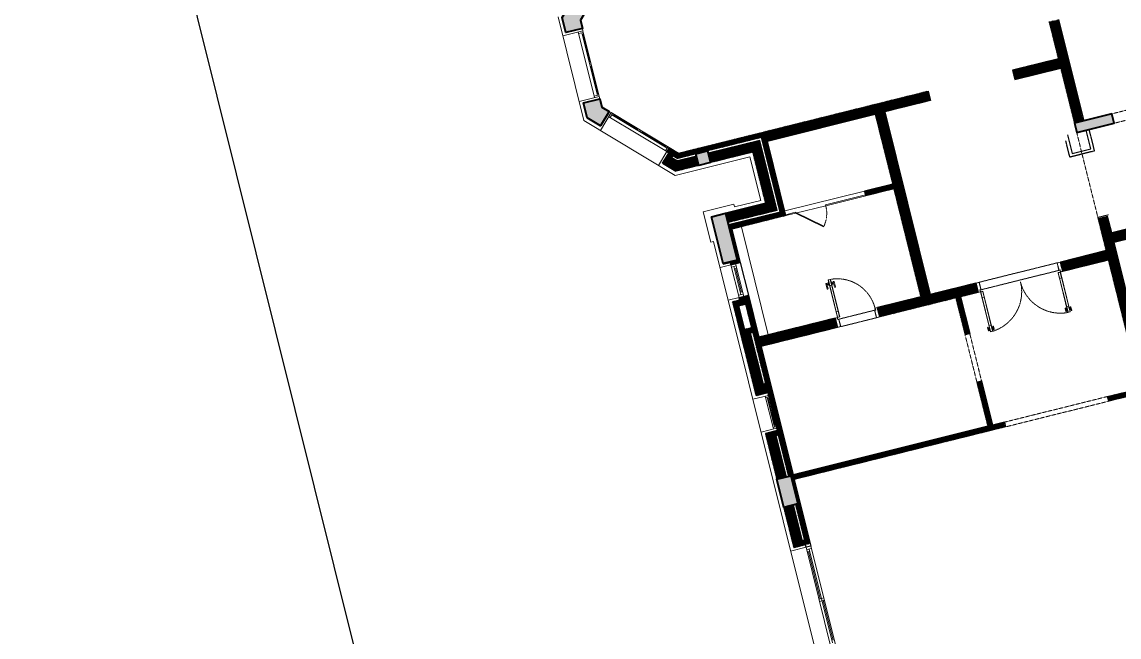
# Model space of a CAD drawing. Header units: inches. Extents: x -207898 to 3408902, y 497526 to 4632928.
# Drawn here: x 3349838 to 3372523, y 4590185 to 4602905 of the extents above; entities that cross this region are included whole.
import ezdxf

# ---------------------------------------------------------------- set-up
doc = ezdxf.new("R2010")
doc.units = ezdxf.units.IN
doc.header["$MEASUREMENT"] = 0
for name, pattern in [('xref grd floor$0$CENTER', [2, 1.25, -0.25, 0.25, -0.25]), ('xref grd floor$0$HIDDEN', [0.375, 0.25, -0.125]), ('xref grd floor$0$HIDDEN2', [0.1875, 0.125, -0.0625]), ('xref grd floor$0$XREF-V2-GF_COLS$0$HIDDEN2', [0.1875, 0.125, -0.0625])]:
    doc.linetypes.add(name, pattern=pattern)
for name, color, linetype, lineweight in [('1', 1, 'Continuous', 50), ('xref grd floor$0$A-DOOR', 134, 'Continuous', 18), ('xref grd floor$0$A-FLOR-FIXT', 8, 'Continuous', 9), ('xref grd floor$0$A-FLOR-HIDN', 252, 'xref grd floor$0$HIDDEN', 0), ('xref grd floor$0$A-FLOR-TILE', 8, 'Continuous', 9), ('xref grd floor$0$A-GLAZ', 134, 'Continuous', 18), ('xref grd floor$0$A-WALL-TILE', 8, 'Continuous', 9), ('xref grd floor$0$Marble', 6, 'Continuous', 0), ('xref grd floor$0$XREF-V2-GF_COLS$0$A-COLS', 5, 'Continuous', 40), ('xref grd floor$0$XREF-V2-GF_COLS$0$A-COLS-PATT', 253, 'Continuous', 20)]:
    doc.layers.add(name, color=color, linetype=linetype, lineweight=lineweight)
for name, color, linetype in [('xref grd floor$0$A-WALL', 7, 'Continuous'), ('xref grd floor$0$CQ Wall hatch_CHB', 8, 'Continuous'), ('xref grd floor$0$gypsum', 31, 'Continuous'), ('xref grd floor$0$walls', 7, 'Continuous')]:
    doc.layers.add(name, color=color, linetype=linetype)
pattern_1 = [(45, (20869.716, 76050.643), (-13.258252, 13.258252), [])]

# ---------------------------------------------------------------- blocks, each defined once
blk = doc.blocks.new('*U57')
for p, q in [((350, 1000), (350, 200)), ((400, 1000), (350, 1000)), ((350, 1000), (400, 1000)), ((354, 996), (354, 204)), ((354, 996), (396, 996)), ((396, 204), (396, 996)), ((400, 200), (400, 1000)), ((400, 1000), (400, 1000)), ((354, 876), (396, 876)), ((350, 200), (400, 200))]:
    blk.add_line(p, q)
at = {"color": 253, "linetype": 'xref grd floor$0$HIDDEN2'}
for p, q in [((380, 160), (-380, 160)), ((-380, 0), (380, 0))]:
    blk.add_line(p, q, dxfattribs=at)
for points in [[(305, 936), (305, 824, -0.414214), (301, 820), (289, 820, -0.414214), (285, 824), (285, 936, -0.414214), (289, 940), (301, 940, -0.414214)], [(445, 936), (445, 824, 0.414214), (449, 820), (461, 820, 0.414214), (465, 824), (465, 936, 0.414214), (461, 940), (449, 940, 0.414214)]]:
    blk.add_lwpolyline(points, format="xyb", close=True)
for points in [[(331, 925), (305, 925), (305, 905), (331, 905)], [(337, 940), (332, 940), (332, 890), (337, 890)], [(350, 950), (350, 880), (340, 890), (340, 940)], [(400, 950), (400, 880), (410, 890), (410, 940)], [(413, 940), (418, 940), (418, 890), (413, 890)], [(419, 925), (445, 925), (445, 905), (419, 905)], [(-450, 200), (-400, 200), (-400, 160), (-380, 160), (-380, 0), (-450, 0)], [(-446, 196), (-404, 196), (-404, 156), (-384, 156), (-384, 4), (-446, 4)], [(450, 200), (400, 200), (400, 160), (380, 160), (380, 0), (450, 0)], [(446, 196), (404, 196), (404, 156), (384, 156), (384, 4), (446, 4)]]:
    blk.add_lwpolyline(points, close=True)
at = {"flags": 128}
for points in [[(396, 876), (354, 876), (354, 996), (396, 996)], [(396, 204), (354, 204), (354, 324), (396, 324)]]:
    blk.add_lwpolyline(points, close=True, dxfattribs=at)
at = {"linetype": 'xref grd floor$0$CENTER', "ltscale": 0.4}
blk.add_arc((402, 199), 802, 93.7386, 179.9566, dxfattribs=at)
blk = doc.blocks.new('*U55')
for p, q in [((-873, 1028), (-873, 948)), ((-869, 1008), (-859, 1008)), ((-869, 1008), (-869, 968)), ((-869, 968), (-859, 968)), ((-859, 1008), (-859, 968)), ((-855, 1008), (-850, 1008)), ((-855, 1008), (-855, 968)), ((-855, 968), (-850, 968)), ((-800, 1050), (-850, 1050)), ((-850, 1050), (-800, 1050)), ((-850, 200), (-850, 1050)), ((-804, 1046), (-846, 1046)), ((-846, 204), (-846, 1046)), ((-804, 926), (-846, 926)), ((-804, 1046), (-804, 204)), ((-800, 1050), (-800, 200)), ((-795, 1008), (-800, 1008)), ((-795, 968), (-800, 968)), ((-795, 1008), (-795, 968)), ((-781, 1008), (-791, 1008)), ((-791, 1008), (-791, 968)), ((-781, 968), (-791, 968)), ((-781, 1008), (-781, 968)), ((-777, 1028), (-777, 948)), ((777, 1028), (777, 948)), ((781, 1008), (781, 968)), ((781, 1008), (791, 1008)), ((781, 968), (791, 968)), ((791, 1008), (791, 968)), ((795, 1008), (795, 968)), ((795, 1008), (800, 1008)), ((795, 968), (800, 968)), ((800, 1050), (800, 200)), ((850, 1050), (800, 1050)), ((800, 1050), (850, 1050)), ((804, 1046), (804, 204)), ((804, 1046), (846, 1046)), ((804, 926), (846, 926)), ((846, 204), (846, 1046)), ((850, 200), (850, 1050)), ((855, 1008), (850, 1008)), ((855, 968), (850, 968)), ((855, 1008), (855, 968)), ((869, 1008), (859, 1008)), ((859, 1008), (859, 968)), ((869, 968), (859, 968)), ((869, 1008), (869, 968)), ((873, 1028), (873, 948)), ((-800, 200), (-850, 200)), ((800, 200), (850, 200))]:
    blk.add_line(p, q)
at = {"color": 253, "linetype": 'xref grd floor$0$HIDDEN2'}
for p, q in [((-830, 160), (830, 160)), ((830, 0), (-830, 0))]:
    blk.add_line(p, q, dxfattribs=at)
for points in [[(-888, 1020), (-888, 956)], [(-878, 1026), (-878, 949)], [(-772, 1026), (-772, 949)], [(-762, 1020), (-762, 956)], [(762, 1020), (762, 956)], [(772, 1026), (772, 949)], [(878, 1026), (878, 949)], [(888, 1020), (888, 956)]]:
    blk.add_lwpolyline(points)
for points in [[(-873, 1028), (-873, 948, -2.191511)], [(-777, 1028), (-777, 948, 2.191511)], [(777, 1028), (777, 948, -2.191511)], [(873, 1028), (873, 948, 2.191511)]]:
    blk.add_lwpolyline(points, format="xyb")
at = {"flags": 128}
for points in [[(-846, 926), (-804, 926), (-804, 1046), (-846, 1046)], [(846, 926), (804, 926), (804, 1046), (846, 1046)], [(-846, 204), (-804, 204), (-804, 324), (-846, 324)], [(846, 204), (804, 204), (804, 324), (846, 324)]]:
    blk.add_lwpolyline(points, close=True, dxfattribs=at)
for points in [[(-900, 200), (-850, 200), (-850, 160), (-830, 160), (-830, 0), (-900, 0)], [(-896, 196), (-854, 196), (-854, 156), (-834, 156), (-834, 4), (-896, 4)], [(900, 200), (850, 200), (850, 160), (830, 160), (830, 0), (900, 0)], [(896, 196), (854, 196), (854, 156), (834, 156), (834, 4), (896, 4)]]:
    blk.add_lwpolyline(points, close=True)
for centre, start, end in [((-861, 988), 106.2602, 129.7918), ((-861, 988), 230.2082, 253.7398), ((-789, 988), 50.2082, 73.7398), ((-789, 988), 286.2602, 309.7918), ((789, 988), 106.2602, 129.7918), ((789, 988), 230.2082, 253.7398), ((861, 988), 50.2082, 73.7398), ((861, 988), 286.2602, 309.7918)]:
    blk.add_arc(centre, 41.7, start, end)
at = {"linetype": 'xref grd floor$0$CENTER', "ltscale": 0.4}
for centre, start, end in [((-853, 199), 0.0777, 86.4509), ((853, 199), 93.5491, 179.9223)]:
    blk.add_arc(centre, 853, start, end, dxfattribs=at)
blk = doc.blocks.new('xref grd floor$0$XREF-V2-GF_COLS')
at = {"layer": 'xref grd floor$0$XREF-V2-GF_COLS$0$A-COLS-PATT'}
for points in [[(252297, 489761), (252637, 489846), (252595, 490015), (252685, 490165), (252385, 490345), (252220, 490071)], [(253010, 487830), (253191, 488130), (253041, 488220), (252999, 488390), (252659, 488305), (252736, 487995)], [(262811, 487887), (262859, 487692), (263635, 487886), (263587, 488080)], [(255225, 487313), (254982, 487253), (255043, 487010), (255285, 487070)]]:
    blk.add_hatch(color=256, dxfattribs=at).paths.add_polyline_path(points)
h = blk.add_hatch(color=256, dxfattribs=at)
h.paths.add_polyline_path([(257093, 480013), (256801, 479940), (256657, 480523), (256948, 480595)])
h.paths.add_polyline_path([(255306, 485952), (255597, 486025), (255838, 485054), (255547, 484982)])
at = {"layer": 'xref grd floor$0$XREF-V2-GF_COLS$0$A-COLS'}
for points in [[(252220, 490071), (252385, 490345), (252685, 490165), (252595, 490015), (252637, 489846), (252297, 489761), (252220, 490071)], [(252220, 490071), (252385, 490345), (252685, 490165), (252595, 490015), (252637, 489846), (252297, 489761), (252220, 490071)], [(252736, 487995), (252659, 488305), (252999, 488390), (253041, 488220), (253191, 488130), (253010, 487830), (252736, 487995)], [(252736, 487995), (252659, 488305), (252999, 488390), (253041, 488220), (253191, 488130), (253010, 487830), (252736, 487995)], [(262811, 487887), (262859, 487692), (263635, 487886), (263587, 488080)], [(262811, 487887), (262859, 487692), (263635, 487886), (263587, 488080)], [(254982, 487253), (255225, 487313), (255285, 487070), (255043, 487010)], [(254982, 487253), (255225, 487313), (255285, 487070), (255043, 487010)], [(255306, 485952), (255597, 486025), (255838, 485054), (255547, 484982)], [(255306, 485952), (255597, 486025), (255838, 485054), (255547, 484982)], [(257093, 480013), (256801, 479940), (256657, 480523), (256948, 480595)], [(257093, 480013), (256801, 479940), (256657, 480523), (256948, 480595)]]:
    blk.add_lwpolyline(points, close=True, dxfattribs=at)
blk = doc.blocks.new('xref grd floor$0$stonecladding')
at = {"layer": 'xref grd floor$0$A-WALL-TILE'}
for p, q in [((7240, 29380), (7240, 31586)), ((8800, 27821, 0), (7240, 29380)), ((10390, 27821, 0), (8800, 27821, 0)), ((10390, 26891, 0), (10390, 27821, 0)), ((9180, 26951, 0), (9830, 26951, 0)), ((9180, 26301, 0), (9180, 26951, 0)), ((9830, 26891, 0), (9830, 26951, 0)), ((9830, 26891, 0), (10390, 26891, 0)), ((9180, 26301, 0), (9240, 26301, 0)), ((9240, 16186, 0), (9240, 26301, 0))]:
    blk.add_line(p, q, dxfattribs=at)
blk = doc.blocks.new('mak ground floor plan')
at = {"layer": 'xref grd floor$0$CQ Wall hatch_CHB'}
h = blk.add_hatch(dxfattribs=at)
h.set_pattern_fill('ANSI31,_O', color=8, scale=150)
h.set_pattern_definition(pattern_1)
h.paths.add_polyline_path([(38140, 105084), (37940, 105084), (37940, 104301), (36965, 104301), (36965, 104101), (37940, 104101), (37940, 102926), (38140, 102926)])
h = blk.add_hatch(dxfattribs=at)
h.set_pattern_fill('ANSI31,_O', color=8, scale=150)
h.set_pattern_definition(pattern_1)
h.paths.add_polyline_path([(35165, 104301), (29848, 104301), (29724, 104425), (29689, 104460), (29618, 104390), (29653, 104354), (29477, 104177), (29703, 103951), (30190, 103951), (30190, 104151), (29786, 104151), (29689, 104248), (29724, 104283), (29806, 104201), (30190, 104201), (30440, 104201), (31590, 104201), (31590, 102611), (30490, 102611), (30490, 101861), (30340, 101861), (30340, 101801), (30540, 101801), (30540, 102511), (31690, 102511), (31690, 104101), (33990, 104101), (33990, 102611), (33390, 102611), (33390, 102511), (33990, 102511), (33990, 100210), (33065, 100210), (33065, 100010), (34690, 100010), (34690, 99229), (34790, 99229), (34790, 100010), (35165, 100010), (35165, 100210), (34190, 100210), (34190, 104101), (35165, 104101)])
h = blk.add_hatch(dxfattribs=at)
h.set_pattern_fill('ANSI31,_O', color=8, scale=150)
h.set_pattern_definition(pattern_1)
h.paths.add_polyline_path([(31540, 104151), (30440, 104151), (30440, 103951), (31340, 103951), (31340, 102861), (30490, 102861), (30490, 102661), (31540, 102661)])
h = blk.add_hatch(dxfattribs=at)
h.set_pattern_fill('ANSI31,_O', color=8, scale=150)
h.set_pattern_definition(pattern_1)
h.paths.add_polyline_path([(32165, 100210), (30540, 100210), (30540, 100210), (30540, 101051), (30540, 101101), (30340, 101101), (30340, 101051), (30190, 101051), (30190, 99043), (30440, 99043), (30440, 98243), (30540, 98243), (30540, 99043), (30540, 100010), (32165, 100010)])
h.paths.add_polyline_path([(30440, 99243), (30390, 99243), (30390, 100336), (30440, 100336)], flags=16)
h.paths.add_polyline_path([(30440, 100436), (30290, 100436), (30290, 100936), (30440, 100936)], flags=16)
h = blk.add_hatch(dxfattribs=at)
h.set_pattern_fill('ANSI31,_O', color=8, scale=150)
h.set_pattern_definition(pattern_1)
h.paths.add_polyline_path([(41990, 100502, 0.093719), (42051, 100634, 1.049789), (41786, 100686, -0.378081), (41619, 100538), (38140, 100538), (38140, 100888), (37940, 100888), (37940, 100210), (36965, 100210), (36965, 100010), (37940, 100010), (37940, 97338), (38140, 97338, -0.093152), (38390, 98581, -0.010487), (38455, 98756, -0.053013), (38789, 99400, -0.02778), (38957, 99626, -0.182534), (39923, 100290, -0.067117), (40316, 100337), (41690, 100338, 0.161368)])
h.paths.add_polyline_path([(39503, 100338, 0.06022), (39097, 100058, 0.067994), (38609, 99490, 0.063755), (38194, 98627, 0.00902), (38140, 98450), (38140, 100338)], flags=16)
h = blk.add_hatch(dxfattribs=at)
h.set_pattern_fill('ANSI31,_O', color=8, scale=150)
h.set_pattern_definition(pattern_1)
h.paths.add_polyline_path([(35042, 97276), (34790, 97276), (34790, 98218), (34690, 98218), (34690, 97276), (30540, 97276), (30540, 98243), (30190, 98243), (30190, 97266), (30390, 97266), (30390, 98143), (30440, 98143), (30440, 97266), (30490, 97266), (30490, 96666), (30440, 96666), (30440, 95906), (30390, 95906), (30390, 96666), (30190, 96666), (30190, 95806), (30540, 95806), (30540, 97176), (35042, 97176)])
h = blk.add_hatch(dxfattribs=at)
h.set_pattern_fill('ANSI31,_O', color=8, scale=150)
h.set_pattern_definition([(45, (20869.716, 76050.643), (-13.258252, 13.258252), [])])
h.paths.add_polyline_path([(37242, 97276), (37940, 97276), (37940, 97176), (37242, 97176)])
at = {"layer": 'Defpoints'}
blk.add_lwpolyline([(69270, 124451), (20870, 124451), (20870, 76051), (69270, 76051)], close=True, dxfattribs=at)
blk.add_lwpolyline([(69270, 124451), (20870, 124451), (20870, 76051), (69270, 76051)], close=True, dxfattribs=at)
at = {"layer": 'xref grd floor$0$A-DOOR'}
for p, q in [((30390, 101701, 0), (30440, 101701, 0)), ((30390, 101701, 0), (30440, 101701, 0)), ((30390, 101701, 0), (30440, 101701, 0)), ((30415, 101701, 0), (30415, 101201, 0)), ((30415, 101701, 0), (30415, 101201, 0)), ((30415, 101701, 0), (30415, 101201, 0)), ((30390, 101201, 0), (30440, 101201, 0)), ((30390, 101201, 0), (30440, 101201, 0)), ((30390, 101201, 0), (30440, 101201, 0))]:
    blk.add_line(p, q, dxfattribs=at)
for points in [[(30340, 101801), (30440, 101801), (30440, 101101), (30340, 101101)], [(30340, 101801), (30440, 101801), (30440, 101751), (30340, 101751)], [(30340, 101801), (30440, 101801), (30440, 101101), (30340, 101101)], [(30340, 101801), (30440, 101801), (30440, 101751), (30340, 101751)], [(30340, 101801), (30440, 101801), (30440, 101101), (30340, 101101)], [(30340, 101801), (30440, 101801), (30440, 101751), (30340, 101751)], [(30390, 101751), (30440, 101751), (30440, 101151), (30390, 101151)], [(30390, 101751), (30440, 101751), (30440, 101151), (30390, 101151)], [(30390, 101751), (30440, 101751), (30440, 101151), (30390, 101151)], [(30340, 101101), (30440, 101101), (30440, 101151), (30340, 101151)], [(30340, 101101), (30440, 101101), (30440, 101151), (30340, 101151)], [(30340, 101101), (30440, 101101), (30440, 101151), (30340, 101151)]]:
    blk.add_lwpolyline(points, close=True, dxfattribs=at)
at = {"layer": 'xref grd floor$0$A-FLOR-FIXT', "lineweight": 0}
blk.add_line((30740, 100210), (30740, 102511), dxfattribs=at)
blk.add_line((30740, 100210), (30740, 102511), dxfattribs=at)
blk.add_line((30740, 100210), (30740, 102511), dxfattribs=at)
blk.add_lwpolyline([(31690, 102531), (31894, 102531), (31894, 102511), (31690, 102511)], close=True, dxfattribs=at)
blk.add_lwpolyline([(31690, 102531), (31894, 102531), (31894, 102511), (31690, 102511)], close=True, dxfattribs=at)
blk.add_lwpolyline([(31690, 102531), (31894, 102531), (31894, 102511), (31690, 102511)], close=True, dxfattribs=at)
for points in [[(31907, 102527), (32402, 102113), (32389, 102098), (31894, 102511), (31907, 102527)], [(31907, 102527), (32402, 102113), (32389, 102098), (31894, 102511), (31907, 102527)], [(31907, 102527), (32402, 102113), (32389, 102098), (31894, 102511), (31907, 102527)], [(33390, 102511), (32539, 102511), (32539, 102531), (33390, 102531)], [(33390, 102511), (32539, 102511), (32539, 102531), (33390, 102531)], [(33390, 102511), (32539, 102511), (32539, 102531), (33390, 102531)]]:
    blk.add_lwpolyline(points, dxfattribs=at)
at = {"layer": 'xref grd floor$0$A-FLOR-FIXT', "color": 8, "linetype": 'xref grd floor$0$HIDDEN', "lineweight": 0, "ltscale": 0.2}
blk.add_arc((31887, 102511), 652, 322.2974, 0.0033, dxfattribs=at)
blk.add_arc((31887, 102511), 652, 322.2974, 0.0033, dxfattribs=at)
blk.add_arc((31887, 102511), 652, 322.2974, 0.0033, dxfattribs=at)
at = {"layer": 'xref grd floor$0$A-FLOR-HIDN', "color": 1, "linetype": 'xref grd floor$0$HIDDEN'}
for p, q in [((38740, 102927, 0), (41620, 102926, 0)), ((38740, 102927, 0), (41620, 102926, 0)), ((38740, 102927, 0), (41620, 102926, 0)), ((37940, 102726, 0), (37940, 100888, 0)), ((37940, 102726, 0), (37940, 100888, 0)), ((37940, 102726, 0), (37940, 100888, 0)), ((38740, 102727, 0), (41620, 102726, 0)), ((38740, 102727, 0), (41620, 102726, 0)), ((38740, 102727, 0), (41620, 102726, 0)), ((34690, 98218, 0), (34690, 99229, 0)), ((34690, 98218, 0), (34690, 99229, 0)), ((34690, 98218, 0), (34690, 99229, 0)), ((34790, 98218, 0), (34790, 99229, 0)), ((34790, 98218, 0), (34790, 99229, 0)), ((34790, 98218, 0), (34790, 99229, 0)), ((37242, 97276, 0), (35042, 97276, 0)), ((37242, 97276, 0), (35042, 97276, 0)), ((37242, 97276, 0), (35042, 97276, 0)), ((35042, 97176, 0), (37242, 97176, 0)), ((35042, 97176, 0), (37242, 97176, 0)), ((35042, 97176, 0), (37242, 97176, 0))]:
    blk.add_line(p, q, dxfattribs=at)
at = {"layer": 'xref grd floor$0$A-FLOR-TILE'}
for p, q in [((33390, 102611, 0), (31690, 102611, 0)), ((33390, 102611, 0), (31690, 102611, 0)), ((33390, 102611, 0), (31690, 102611, 0)), ((32539, 102511, 0), (31894, 102511, 0)), ((32539, 102511, 0), (31894, 102511, 0)), ((32539, 102511, 0), (31894, 102511, 0))]:
    blk.add_line(p, q, dxfattribs=at)
at = {"layer": 'xref grd floor$0$A-GLAZ'}
for p, q in [((28440, 107234), (28440, 105834)), ((28440, 107234), (28440, 105834)), ((28440, 107234), (28440, 105834)), ((28540, 107201), (28440, 107201)), ((28540, 107201), (28440, 107201)), ((28540, 107201), (28440, 107201)), ((28507, 107201), (28507, 105866)), ((28507, 107201), (28507, 105866)), ((28507, 107201), (28507, 105866)), ((28540, 107169), (28507, 107169)), ((28540, 107169), (28507, 107169)), ((28540, 107169), (28507, 107169)), ((28523, 107169), (28523, 106583)), ((28523, 107169), (28523, 106583)), ((28523, 107169), (28523, 106583)), ((28540, 107234), (28540, 105834)), ((28540, 107234), (28540, 105834)), ((28540, 107234), (28540, 105834)), ((28540, 106583), (28507, 106583)), ((28540, 106583), (28507, 106583)), ((28540, 106583), (28507, 106583)), ((28540, 106550), (28507, 106550)), ((28540, 106550), (28507, 106550)), ((28540, 106550), (28507, 106550)), ((28540, 106518), (28507, 106518)), ((28540, 106518), (28507, 106518)), ((28540, 106518), (28507, 106518)), ((28540, 106485), (28507, 106485)), ((28540, 106485), (28507, 106485)), ((28540, 106485), (28507, 106485)), ((28523, 106485), (28523, 105899)), ((28523, 106485), (28523, 105899)), ((28523, 106485), (28523, 105899)), ((28540, 105866), (28440, 105866)), ((28540, 105866), (28440, 105866)), ((28540, 105866), (28440, 105866)), ((28540, 105899), (28507, 105899)), ((28540, 105899), (28507, 105899)), ((28540, 105899), (28507, 105899)), ((29618, 104390, 0), (28628, 105380)), ((29618, 104390, 0), (28628, 105380)), ((29618, 104390, 0), (28628, 105380)), ((28722, 105427), (28651, 105357)), ((28722, 105427), (28651, 105357)), ((28722, 105427), (28651, 105357)), ((29689, 104460, 0), (28699, 105450)), ((29689, 104460, 0), (28699, 105450)), ((29689, 104460, 0), (28699, 105450)), ((29643, 104460, 0), (28699, 105404)), ((29643, 104460, 0), (28699, 105404)), ((29643, 104460, 0), (28699, 105404)), ((28745, 105404), (28722, 105381)), ((28745, 105404), (28722, 105381)), ((28745, 105404), (28722, 105381)), ((29148, 104978), (28733, 105393)), ((29148, 104978), (28733, 105393)), ((29148, 104978), (28733, 105393)), ((29159, 104990), (29136, 104967)), ((29159, 104990), (29136, 104967)), ((29159, 104990), (29136, 104967)), ((29182, 104967), (29159, 104944)), ((29182, 104967), (29159, 104944)), ((29182, 104967), (29159, 104944)), ((29205, 104944), (29182, 104921)), ((29205, 104944), (29182, 104921)), ((29205, 104944), (29182, 104921)), ((29228, 104921), (29205, 104898)), ((29228, 104921), (29205, 104898)), ((29228, 104921), (29205, 104898)), ((29631, 104495, 0), (29217, 104909)), ((29631, 104495, 0), (29217, 104909)), ((29631, 104495, 0), (29217, 104909)), ((29666, 104483, 0), (29595, 104413, 0)), ((29666, 104483, 0), (29595, 104413, 0)), ((29666, 104483, 0), (29595, 104413, 0)), ((29643, 104506, 0), (29620, 104483, 0)), ((29643, 104506, 0), (29620, 104483, 0)), ((29643, 104506, 0), (29620, 104483, 0)), ((30375, 98293, 0), (30375, 98993, 0)), ((30375, 98293, 0), (30375, 98993, 0)), ((30375, 98293, 0), (30375, 98993, 0)), ((30375, 98293, 0), (30375, 98993, 0)), ((30375, 98293, 0), (30375, 98993, 0)), ((30375, 98293, 0), (30375, 98993, 0)), ((30440, 98961, 0), (30375, 98961, 0)), ((30440, 98961, 0), (30375, 98961, 0)), ((30440, 98961, 0), (30375, 98961, 0)), ((30407, 98326, 0), (30407, 98961, 0)), ((30407, 98326, 0), (30407, 98961, 0)), ((30407, 98326, 0), (30407, 98961, 0)), ((30440, 98928, 0), (30407, 98928, 0)), ((30440, 98928, 0), (30407, 98928, 0)), ((30440, 98928, 0), (30407, 98928, 0)), ((30423, 98358, 0), (30423, 98928, 0)), ((30423, 98358, 0), (30423, 98928, 0)), ((30423, 98358, 0), (30423, 98928, 0)), ((30440, 98293, 0), (30440, 98993, 0)), ((30440, 98293, 0), (30440, 98993, 0)), ((30440, 98293, 0), (30440, 98993, 0)), ((30440, 98326, 0), (30375, 98326, 0)), ((30440, 98326, 0), (30375, 98326, 0)), ((30440, 98326, 0), (30375, 98326, 0)), ((30440, 98358, 0), (30407, 98358, 0)), ((30440, 98358, 0), (30407, 98358, 0)), ((30440, 98358, 0), (30407, 98358, 0)), ((30440, 93656, 0), (30440, 95756, 0)), ((30440, 93656, 0), (30440, 95756, 0)), ((30440, 93656, 0), (30440, 95756, 0)), ((30440, 93656, 0), (30440, 95756, 0)), ((30440, 93656, 0), (30440, 95756, 0)), ((30440, 93656, 0), (30440, 95756, 0)), ((30540, 93656, 0), (30540, 95756, 0)), ((30540, 93656, 0), (30540, 95756, 0)), ((30540, 93656, 0), (30540, 95756, 0)), ((30540, 93656, 0), (30540, 95756, 0)), ((30540, 93656, 0), (30540, 95756, 0)), ((30540, 93656, 0), (30540, 95756, 0)), ((30540, 95706, 0), (30440, 95706, 0)), ((30540, 95706, 0), (30440, 95706, 0)), ((30540, 95706, 0), (30440, 95706, 0)), ((30540, 95706, 0), (30440, 95706, 0)), ((30540, 95706, 0), (30440, 95706, 0)), ((30540, 95706, 0), (30440, 95706, 0)), ((30490, 95656, 0), (30440, 95656, 0)), ((30490, 95656, 0), (30440, 95656, 0)), ((30490, 95656, 0), (30440, 95656, 0)), ((30490, 95656, 0), (30440, 95656, 0)), ((30490, 95656, 0), (30440, 95656, 0)), ((30490, 95656, 0), (30440, 95656, 0)), ((30465, 95656, 0), (30465, 94650, 0)), ((30465, 95656, 0), (30465, 94650, 0)), ((30465, 95656, 0), (30465, 94650, 0)), ((30465, 95656, 0), (30465, 94650, 0)), ((30465, 95656, 0), (30465, 94650, 0)), ((30465, 95656, 0), (30465, 94650, 0)), ((30490, 93706, 0), (30490, 95706, 0)), ((30490, 93706, 0), (30490, 95706, 0)), ((30490, 93706, 0), (30490, 95706, 0)), ((30490, 93706, 0), (30490, 95706, 0)), ((30490, 93706, 0), (30490, 95706, 0)), ((30490, 93706, 0), (30490, 95706, 0)), ((30540, 94650, 0), (30440, 94650, 0)), ((30540, 94650, 0), (30440, 94650, 0)), ((30540, 94650, 0), (30440, 94650, 0)), ((30540, 94650, 0), (30440, 94650, 0)), ((30540, 94650, 0), (30440, 94650, 0)), ((30540, 94650, 0), (30440, 94650, 0)), ((30540, 94600, 0), (30440, 94600, 0)), ((30540, 94600, 0), (30440, 94600, 0)), ((30540, 94600, 0), (30440, 94600, 0)), ((30540, 94600, 0), (30440, 94600, 0)), ((30540, 94600, 0), (30440, 94600, 0)), ((30540, 94600, 0), (30440, 94600, 0)), ((30515, 93756, 0), (30515, 94600, 0)), ((30515, 93756, 0), (30515, 94600, 0)), ((30515, 93756, 0), (30515, 94600, 0)), ((30515, 93756, 0), (30515, 94600, 0)), ((30515, 93756, 0), (30515, 94600, 0)), ((30515, 93756, 0), (30515, 94600, 0))]:
    blk.add_line(p, q, dxfattribs=at)
at = {"layer": 'xref grd floor$0$A-WALL'}
for p, q in [((37940, 105084, 0), (37940, 104301, 0)), ((37940, 105084, 0), (37940, 104301, 0)), ((37940, 105084, 0), (37940, 104301, 0)), ((38140, 105084, 0), (38140, 102926, 0)), ((38140, 105084, 0), (38140, 102926, 0)), ((38140, 105084, 0), (38140, 102926, 0)), ((29653, 104354, 0), (29476, 104178, 0)), ((29653, 104354, 0), (29476, 104178, 0)), ((29653, 104354, 0), (29476, 104178, 0)), ((29689, 104460, 0), (29618, 104390, 0)), ((29689, 104460, 0), (29618, 104390, 0)), ((29689, 104460, 0), (29618, 104390, 0)), ((29618, 104390, 0), (29653, 104354, 0)), ((29618, 104390, 0), (29653, 104354, 0)), ((29618, 104390, 0), (29653, 104354, 0)), ((29689, 104460, 0), (29847, 104301, 0)), ((29689, 104460, 0), (29847, 104301, 0)), ((29689, 104460, 0), (29847, 104301, 0)), ((29476, 104178, 0), (29703, 103951, 0)), ((29476, 104178, 0), (29703, 103951, 0)), ((29476, 104178, 0), (29703, 103951, 0)), ((31340, 103951, 0), (29703, 103951, 0)), ((31340, 103951, 0), (29703, 103951, 0)), ((31340, 103951, 0), (29703, 103951, 0)), ((31340, 103951, 0), (31340, 102861, 0)), ((31340, 103951, 0), (31340, 102861, 0)), ((31340, 103951, 0), (31340, 102861, 0)), ((31690, 102511, 0), (31690, 104101, 0)), ((31690, 104101, 0), (33990, 104101, 0)), ((31690, 102511, 0), (31690, 104101, 0)), ((31690, 104101, 0), (33990, 104101, 0)), ((31690, 102511, 0), (31690, 104101, 0)), ((31690, 104101, 0), (33990, 104101, 0)), ((33990, 104101, 0), (33990, 102611, 0)), ((33990, 104101, 0), (33990, 102611, 0)), ((33990, 104101, 0), (33990, 102611, 0)), ((34190, 104101, 0), (34190, 100210)), ((34190, 104101, 0), (34190, 100210)), ((34190, 104101, 0), (34190, 100210)), ((37940, 104101, 0), (37940, 102926, 0)), ((37940, 104101, 0), (37940, 102926, 0)), ((37940, 104101, 0), (37940, 102926, 0)), ((31340, 102861, 0), (30490, 102861, 0)), ((31340, 102861, 0), (30490, 102861, 0)), ((31340, 102861, 0), (30490, 102861, 0)), ((33390, 102611, 0), (33390, 102511, 0)), ((33990, 102611, 0), (33390, 102611, 0)), ((33390, 102611, 0), (33390, 102511, 0)), ((33990, 102611, 0), (33390, 102611, 0)), ((33390, 102611, 0), (33390, 102511, 0)), ((33990, 102611, 0), (33390, 102611, 0)), ((30540, 102511, 0), (30540, 101801, 0)), ((31690, 102511, 0), (30540, 102511, 0)), ((30540, 102511, 0), (30540, 101801, 0)), ((31690, 102511, 0), (30540, 102511, 0)), ((30540, 102511, 0), (30540, 101801, 0)), ((31690, 102511, 0), (30540, 102511, 0)), ((33990, 102511, 0), (33390, 102511, 0)), ((33990, 102511, 0), (33390, 102511, 0)), ((33990, 102511, 0), (33390, 102511, 0)), ((33990, 102511), (33990, 100210)), ((33990, 102511), (33990, 100210)), ((33990, 102511), (33990, 100210)), ((30190, 101861, 0), (30190, 101851)), ((30190, 101861, 0), (30190, 101851)), ((30190, 101861, 0), (30190, 101851)), ((30440, 101801), (30340, 101801)), ((30440, 101801), (30340, 101801)), ((30440, 101801), (30340, 101801)), ((30190, 101051, 0), (30190, 99043, 0)), ((30190, 101051, 0), (30190, 99043, 0)), ((30190, 101051, 0), (30190, 99043, 0)), ((30540, 101101, 0), (30540, 100210, 0)), ((30540, 101101, 0), (30540, 100210, 0)), ((30540, 101101, 0), (30540, 100210, 0)), ((37940, 100888, 0), (37940, 100210, 0)), ((38140, 100888, 0), (37940, 100888, 0)), ((37940, 100888, 0), (37940, 100210, 0)), ((38140, 100888, 0), (37940, 100888, 0)), ((37940, 100888, 0), (37940, 100210, 0)), ((38140, 100888, 0), (37940, 100888, 0)), ((38140, 100538, 0), (38140, 100888, 0)), ((38140, 100538, 0), (38140, 100888, 0)), ((38140, 100538, 0), (38140, 100888, 0)), ((32165, 100210, 0), (30540, 100210, 0)), ((32165, 100210, 0), (30540, 100210, 0)), ((32165, 100210, 0), (30540, 100210, 0)), ((32165, 100210, 0), (32165, 100010, 0)), ((32165, 100210, 0), (32165, 100010, 0)), ((32165, 100210, 0), (32165, 100010, 0)), ((33990, 100210, 0), (33065, 100210, 0)), ((33065, 100210, 0), (33065, 100010, 0)), ((33990, 100210, 0), (33065, 100210, 0)), ((33065, 100210, 0), (33065, 100010, 0)), ((33990, 100210, 0), (33065, 100210, 0)), ((33065, 100210, 0), (33065, 100010, 0)), ((35165, 100210, 0), (34190, 100210, 0)), ((35165, 100210, 0), (34190, 100210, 0)), ((35165, 100210, 0), (34190, 100210, 0)), ((35165, 100210, 0), (35165, 100010, 0)), ((35165, 100210, 0), (35165, 100010, 0)), ((35165, 100210, 0), (35165, 100010, 0)), ((37940, 100210, 0), (36965, 100210, 0)), ((36965, 100210, 0), (36965, 100010, 0)), ((37940, 100210, 0), (36965, 100210, 0)), ((36965, 100210, 0), (36965, 100010, 0)), ((37940, 100210, 0), (36965, 100210, 0)), ((36965, 100210, 0), (36965, 100010, 0)), ((30540, 100010, 0), (30540, 97276, 0)), ((32165, 100010, 0), (30540, 100010, 0)), ((30540, 100010, 0), (30540, 97276, 0)), ((32165, 100010, 0), (30540, 100010, 0)), ((30540, 100010, 0), (30540, 97276, 0)), ((32165, 100010, 0), (30540, 100010, 0)), ((34690, 100010, 0), (33065, 100010, 0)), ((34690, 100010, 0), (33065, 100010, 0)), ((34690, 100010, 0), (33065, 100010, 0)), ((34690, 100010, 0), (34690, 99229, 0)), ((34690, 100010, 0), (34690, 99229, 0)), ((34690, 100010, 0), (34690, 99229, 0)), ((35165, 100010, 0), (34790, 100010, 0)), ((34790, 100010, 0), (34790, 99229, 0)), ((35165, 100010, 0), (34790, 100010, 0)), ((34790, 100010, 0), (34790, 99229, 0)), ((35165, 100010, 0), (34790, 100010, 0)), ((34790, 100010, 0), (34790, 99229, 0)), ((37940, 100010, 0), (36965, 100010, 0)), ((37940, 100010, 0), (36965, 100010, 0)), ((37940, 100010, 0), (36965, 100010, 0)), ((37940, 100010, 0), (37940, 97266, 0)), ((37940, 100010, 0), (37940, 97266, 0)), ((37940, 100010, 0), (37940, 97266, 0)), ((34690, 99229, 0), (34790, 99229, 0)), ((34690, 99229, 0), (34790, 99229, 0)), ((34690, 99229, 0), (34790, 99229, 0)), ((30440, 99043, 0), (30190, 99043, 0)), ((30440, 99043, 0), (30190, 99043, 0)), ((30440, 99043, 0), (30190, 99043, 0)), ((30440, 99043, 0), (30440, 98243, 0)), ((30440, 99043, 0), (30440, 98243, 0)), ((30440, 99043, 0), (30440, 98243, 0)), ((30190, 98243, 0), (30190, 97266, 0)), ((30440, 98243, 0), (30190, 98243, 0)), ((30190, 98243, 0), (30190, 97266, 0)), ((30440, 98243, 0), (30190, 98243, 0)), ((30190, 98243, 0), (30190, 97266, 0)), ((30440, 98243, 0), (30190, 98243, 0)), ((34690, 98218, 0), (34690, 97276, 0)), ((34690, 98218, 0), (34790, 98218, 0)), ((34690, 98218, 0), (34690, 97276, 0)), ((34690, 98218, 0), (34790, 98218, 0)), ((34690, 98218, 0), (34690, 97276, 0)), ((34690, 98218, 0), (34790, 98218, 0)), ((34790, 98218, 0), (34790, 97276, 0)), ((34790, 98218, 0), (34790, 97276, 0)), ((34790, 98218, 0), (34790, 97276, 0)), ((34690, 97276, 0), (30540, 97276, 0)), ((34690, 97276, 0), (30540, 97276, 0)), ((34690, 97276, 0), (30540, 97276, 0)), ((30540, 97176, 0), (30540, 95756, 0)), ((35042, 97176, 0), (30540, 97176, 0)), ((30540, 97176, 0), (30540, 95756, 0)), ((35042, 97176, 0), (30540, 97176, 0)), ((30540, 97176, 0), (30540, 95756, 0)), ((35042, 97176, 0), (30540, 97176, 0)), ((35042, 97276, 0), (34790, 97276, 0)), ((35042, 97276, 0), (34790, 97276, 0)), ((35042, 97276, 0), (34790, 97276, 0)), ((35042, 97276, 0), (35042, 97176, 0)), ((35042, 97276, 0), (35042, 97176, 0)), ((35042, 97276, 0), (35042, 97176, 0)), ((30190, 96666, 0), (30190, 95806, 0)), ((30190, 96666, 0), (30190, 95806, 0)), ((30190, 96666, 0), (30190, 95806, 0)), ((30440, 95806), (30190, 95806)), ((30440, 95806), (30190, 95806)), ((30440, 95806), (30190, 95806)), ((30440, 95756, 0), (30440, 95806)), ((30440, 95756, 0), (30440, 95806)), ((30440, 95756, 0), (30440, 95806)), ((30540, 95756, 0), (30440, 95756, 0)), ((30540, 95756, 0), (30440, 95756, 0)), ((30540, 95756, 0), (30440, 95756, 0))]:
    blk.add_line(p, q, dxfattribs=at)
at = {"layer": 'xref grd floor$0$A-WALL', "color": 1}
for p, q in [((29724, 104284, 0), (29689, 104248, 0)), ((29724, 104284, 0), (29689, 104248, 0)), ((29724, 104284, 0), (29689, 104248, 0)), ((29689, 104248, 0), (29785, 104151, 0)), ((29689, 104248, 0), (29785, 104151, 0)), ((29689, 104248, 0), (29785, 104151, 0)), ((29724, 104284, 0), (29806, 104201, 0)), ((29724, 104284, 0), (29806, 104201, 0)), ((29724, 104284, 0), (29806, 104201, 0)), ((30190, 104151, 0), (29785, 104151, 0)), ((30190, 104151, 0), (29785, 104151, 0)), ((30190, 104151, 0), (29785, 104151, 0)), ((30190, 104201, 0), (29806, 104201, 0)), ((30190, 104201, 0), (29806, 104201, 0)), ((30190, 104201, 0), (29806, 104201, 0)), ((31590, 104201, 0), (30440, 104201, 0)), ((31590, 104201, 0), (30440, 104201, 0)), ((31590, 104201, 0), (30440, 104201, 0)), ((31540, 104151, 0), (30440, 104151, 0)), ((31540, 104151, 0), (30440, 104151, 0)), ((31540, 104151, 0), (30440, 104151, 0)), ((31540, 102661, 0), (31540, 104151, 0)), ((31540, 102661, 0), (31540, 104151, 0)), ((31540, 102661, 0), (31540, 104151, 0)), ((31590, 102611, 0), (31590, 104201, 0)), ((31590, 102611, 0), (31590, 104201, 0)), ((31590, 102611, 0), (31590, 104201, 0)), ((31540, 102661, 0), (30490, 102661, 0)), ((31540, 102661, 0), (30490, 102661, 0)), ((31540, 102661, 0), (30490, 102661, 0)), ((31590, 102611, 0), (30490, 102611, 0)), ((31590, 102611, 0), (30490, 102611, 0)), ((31590, 102611, 0), (30490, 102611, 0)), ((30290, 100936, 0), (30290, 100436, 0)), ((30290, 100936, 0), (30440, 100936, 0)), ((30290, 100936, 0), (30290, 100436, 0)), ((30290, 100936, 0), (30440, 100936, 0)), ((30290, 100936, 0), (30290, 100436, 0)), ((30290, 100936, 0), (30440, 100936, 0)), ((30440, 100936, 0), (30440, 100436, 0)), ((30440, 100936, 0), (30440, 100436, 0)), ((30440, 100936, 0), (30440, 100436, 0)), ((30290, 100436, 0), (30440, 100436, 0)), ((30290, 100436, 0), (30440, 100436, 0)), ((30290, 100436, 0), (30440, 100436, 0)), ((30390, 100336, 0), (30390, 99243, 0)), ((30390, 100336, 0), (30440, 100336, 0)), ((30390, 100336, 0), (30390, 99243, 0)), ((30390, 100336, 0), (30440, 100336, 0)), ((30390, 100336, 0), (30390, 99243, 0)), ((30390, 100336, 0), (30440, 100336, 0)), ((30440, 100336, 0), (30440, 99243, 0)), ((30440, 100336, 0), (30440, 99243, 0)), ((30440, 100336, 0), (30440, 99243, 0)), ((30440, 99243, 0), (30390, 99243, 0)), ((30440, 99243, 0), (30390, 99243, 0)), ((30440, 99243, 0), (30390, 99243, 0)), ((30390, 98143, 0), (30390, 97266, 0)), ((30440, 98143, 0), (30390, 98143, 0)), ((30390, 98143, 0), (30390, 97266, 0)), ((30440, 98143, 0), (30390, 98143, 0)), ((30390, 98143, 0), (30390, 97266, 0)), ((30440, 98143, 0), (30390, 98143, 0)), ((30440, 98143, 0), (30440, 97266, 0)), ((30440, 98143, 0), (30440, 97266, 0)), ((30440, 98143, 0), (30440, 97266, 0)), ((30390, 96666, 0), (30390, 95906, 0)), ((30390, 96666, 0), (30390, 95906, 0)), ((30390, 96666, 0), (30390, 95906, 0)), ((30440, 96666, 0), (30440, 95906, 0)), ((30440, 96666, 0), (30440, 95906, 0)), ((30440, 96666, 0), (30440, 95906, 0)), ((30440, 95906), (30390, 95906)), ((30440, 95906), (30390, 95906)), ((30440, 95906), (30390, 95906))]:
    blk.add_line(p, q, dxfattribs=at)
at = {"layer": 'xref grd floor$0$A-WALL', "elevation": 0}
for points in [[(29847, 104301), (35165, 104301), (35165, 104101), (34190, 104101)], [(29847, 104301), (35165, 104301), (35165, 104101), (34190, 104101)], [(29847, 104301), (35165, 104301), (35165, 104101), (34190, 104101)], [(30190, 101051), (30340, 101051), (30340, 101101), (30540, 101101)], [(30190, 101051), (30340, 101051), (30340, 101101), (30540, 101101)], [(30190, 101051), (30340, 101051), (30340, 101101), (30540, 101101)]]:
    blk.add_lwpolyline(points, dxfattribs=at)
at = {"layer": 'xref grd floor$0$A-WALL'}
for points in [[(37940, 104301), (36965, 104301), (36965, 104101), (37940, 104101)], [(37940, 104301), (36965, 104301), (36965, 104101), (37940, 104101)], [(37940, 104301), (36965, 104301), (36965, 104101), (37940, 104101)], [(30190, 101851), (30340, 101851), (30340, 101801), (30540, 101801)], [(30190, 101851), (30340, 101851), (30340, 101801), (30540, 101801)], [(30190, 101851), (30340, 101851), (30340, 101801), (30540, 101801)]]:
    blk.add_lwpolyline(points, dxfattribs=at)
at = {"layer": 'xref grd floor$0$A-WALL', "color": 1}
blk.add_lwpolyline([(30540, 101801), (30540, 101101)], dxfattribs=at)
blk.add_lwpolyline([(30540, 101801), (30540, 101101)], dxfattribs=at)
blk.add_lwpolyline([(30540, 101801), (30540, 101101)], dxfattribs=at)
at = {"layer": 'xref grd floor$0$A-WALL'}
blk.add_lwpolyline([(40316, 100338), (41689, 100338, 0.32987), (42050, 100633, 1.069479), (41785, 100682, -0.371616), (41619, 100538), (38140, 100538)], format="xyb", dxfattribs=at)
blk.add_lwpolyline([(40316, 100338), (41689, 100338, 0.32987), (42050, 100633, 1.069479), (41785, 100682, -0.371616), (41619, 100538), (38140, 100538)], format="xyb", dxfattribs=at)
blk.add_lwpolyline([(40316, 100338), (41689, 100338, 0.32987), (42050, 100633, 1.069479), (41785, 100682, -0.371616), (41619, 100538), (38140, 100538)], format="xyb", dxfattribs=at)
blk.add_lwpolyline([(38140, 100338), (39503, 100338, 0.06022), (39097, 100058, 0.067994), (38609, 99490, 0.063755), (38194, 98627, 0.00902), (38140, 98450)], format="xyb", close=True, dxfattribs=at)
blk.add_lwpolyline([(38140, 100338), (39503, 100338, 0.06022), (39097, 100058, 0.067994), (38609, 99490, 0.063755), (38194, 98627, 0.00902), (38140, 98450)], format="xyb", close=True, dxfattribs=at)
blk.add_lwpolyline([(38140, 100338), (39503, 100338, 0.06022), (39097, 100058, 0.067994), (38609, 99490, 0.063755), (38194, 98627, 0.00902), (38140, 98450)], format="xyb", close=True, dxfattribs=at)
at = {"layer": 'xref grd floor$0$A-WALL', "elevation": 0}
blk.add_lwpolyline([(37242, 97276), (37940, 97276), (37940, 97176), (37242, 97176)], close=True, dxfattribs=at)
at = {"layer": 'xref grd floor$0$A-WALL-TILE'}
for p, q in [((28110, 105431), (28110, 107637)), ((28110, 105431), (28110, 107637)), ((28110, 105431), (28110, 107637)), ((28540, 107234), (28110, 107234)), ((28540, 107234), (28110, 107234)), ((28540, 107234), (28110, 107234)), ((28540, 107284, 0), (28540, 107234)), ((28540, 105834), (28110, 105834)), ((28540, 105834), (28110, 105834)), ((28540, 105834), (28110, 105834)), ((28540, 105834), (28540, 105784, 0)), ((28110, 105431), (29669, 103871, 0)), ((28110, 105431), (29669, 103871, 0)), ((28110, 105431), (29669, 103871, 0)), ((28699, 105450), (28395, 105146)), ((28699, 105450), (28395, 105146)), ((28699, 105450), (28395, 105146)), ((28699, 105450), (28663, 105486, 0)), ((29618, 104390), (29385, 104156)), ((29618, 104390), (29385, 104156)), ((29618, 104390), (29385, 104156)), ((30340, 101801), (30110, 101801)), ((30340, 101801), (30110, 101801)), ((30340, 101801), (30110, 101801)), ((30340, 101101), (30110, 101101)), ((30340, 101101), (30110, 101101)), ((30340, 101101), (30110, 101101)), ((30440, 98993, 0), (30110, 98993, 0)), ((30440, 98993, 0), (30110, 98993, 0)), ((30440, 98993, 0), (30110, 98993, 0)), ((30440, 98293, 0), (30110, 98293, 0)), ((30440, 98293, 0), (30110, 98293, 0)), ((30440, 98293, 0), (30110, 98293, 0)), ((30440, 95756, 0), (30110, 95756, 0)), ((30440, 95756, 0), (30110, 95756, 0)), ((30440, 95756, 0), (30110, 95756, 0))]:
    blk.add_line(p, q, dxfattribs=at)
at = {"layer": 'xref grd floor$0$gypsum', "color": 253, "linetype": 'xref grd floor$0$HIDDEN', "ltscale": 0.1, "elevation": 0}
blk.add_lwpolyline([(38200, 102727), (38200, 102267), (37940, 102267), (37680, 102267), (37680, 102613)], dxfattribs=at)
at = {"layer": 'xref grd floor$0$Marble', "linetype": 'xref grd floor$0$XREF-V2-GF_COLS$0$HIDDEN2'}
blk.add_line((37940, 100919, 0), (38170, 100919, 0), dxfattribs=at)
at = {"layer": 'xref grd floor$0$walls', "elevation": 0}
blk.add_lwpolyline([(37740, 102727), (37740, 102327), (38140, 102327), (38140, 102727)], dxfattribs=at)
at = {"rotation": 346.0285767170143}
blk.add_blockref('xref grd floor$0$XREF-V2-GF_COLS', (-334890, -307074, 0), dxfattribs=at)
blk.add_blockref('xref grd floor$0$XREF-V2-GF_COLS', (-334890, -307074, 0), dxfattribs=at)
blk.add_blockref('xref grd floor$0$XREF-V2-GF_COLS', (-334890, -307074, 0), dxfattribs=at)
at = {"layer": 'xref grd floor$0$A-DOOR', "xscale": -1, "rotation": 359.9999999999999}
blk.add_blockref('*U57', (32615, 100010, 0), dxfattribs=at)
blk.add_blockref('*U57', (32615, 100010, 0), dxfattribs=at)
blk.add_blockref('*U57', (32615, 100010, 0), dxfattribs=at)
at = {"layer": 'xref grd floor$0$A-DOOR', "rotation": 179.9999999999934}
blk.add_blockref('*U55', (36065, 100210, 0), dxfattribs=at)
blk.add_blockref('*U55', (36065, 100210, 0), dxfattribs=at)
blk.add_blockref('*U55', (36065, 100210, 0), dxfattribs=at)
at = {"layer": 'xref grd floor$0$A-WALL'}
blk.add_blockref('xref grd floor$0$stonecladding', (20870, 76051), dxfattribs=at)
blk.add_blockref('xref grd floor$0$stonecladding', (20870, 76051), dxfattribs=at)
blk.add_blockref('xref grd floor$0$stonecladding', (20870, 76051), dxfattribs=at)

msp = doc.modelspace()

# ---------------------------------------------------------------- block references
at = {"layer": '1', "rotation": 13.97142328298569}
msp.add_blockref('mak ground floor plan', (3359632.6, 4491769.8, 0), dxfattribs=at)

doc.saveas('drawing.dxf')
